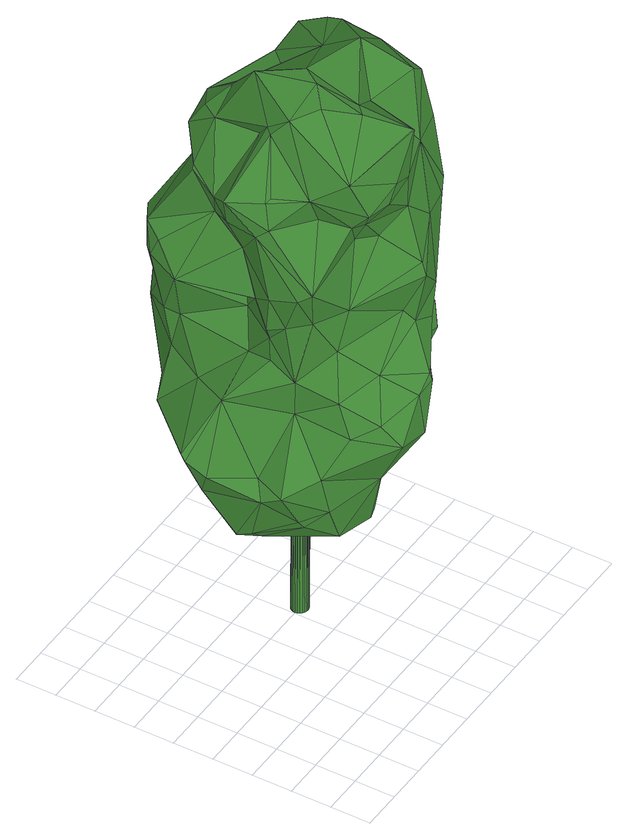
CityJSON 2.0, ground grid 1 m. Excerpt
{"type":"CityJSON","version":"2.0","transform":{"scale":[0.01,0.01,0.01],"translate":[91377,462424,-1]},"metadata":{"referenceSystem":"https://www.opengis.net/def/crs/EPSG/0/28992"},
"CityObjects":{
"tree1":{"type":"SolitaryVegetationObject","attributes":{"gtid":160,"crown_width_m":6.79,"crown_median_z":9.77,"trunk_H_m":9.99,"trunk_DBH_m":0.412,"trunk_radius_m":0.206,"trunk_base_height_m":-0.22,"original_gtid":"164"},"geometry":[{"type":"Solid","lod":"3","boundaries":[[[[0,1,2]],[[0,2,3]],[[4,5,6]],[[7,8,9]],[[10,11,12]],[[13,14,7]],[[15,16,1]],[[17,18,19]],[[20,21,22]],[[23,24,25]],[[26,27,28]],[[29,30,31]],[[29,31,32]],[[33,34,5]],[[35,36,37]],[[0,3,38]],[[39,17,19]],[[4,40,41]],[[42,43,44]],[[42,44,45]],[[25,24,34]],[[46,12,47]],[[48,42,45]],[[49,48,45]],[[50,51,52]],[[53,54,55]],[[16,15,56]],[[57,11,58]],[[59,60,61]],[[59,61,62]],[[0,38,1]],[[63,64,15]],[[65,13,9]],[[2,66,67]],[[68,21,20]],[[69,70,71]],[[72,73,74]],[[75,76,24]],[[77,78,71]],[[79,65,80]],[[17,81,82]],[[19,83,39]],[[84,55,85]],[[63,86,52]],[[87,88,89]],[[90,91,92]],[[93,94,95]],[[41,40,10]],[[12,41,10]],[[96,97,98]],[[25,34,33]],[[57,58,99]],[[6,40,4]],[[18,100,19]],[[14,69,101]],[[102,103,104]],[[105,106,107]],[[108,48,36]],[[1,109,110]],[[111,112,113]],[[7,14,101]],[[24,114,34]],[[75,24,23]],[[82,107,106]],[[115,94,116]],[[117,68,88]],[[118,76,119]],[[118,119,120]],[[110,121,1]],[[38,3,122]],[[123,31,124]],[[32,31,123]],[[5,4,33]],[[110,109,120]],[[15,1,121]],[[92,125,126]],[[92,126,127]],[[128,129,25]],[[130,25,129]],[[131,132,77]],[[133,55,134]],[[135,19,100]],[[17,82,18]],[[136,137,138]],[[1,16,2]],[[89,88,139]],[[77,139,88]],[[38,6,5]],[[20,78,132]],[[140,141,142]],[[68,20,132]],[[5,34,114]],[[79,143,65]],[[144,145,125]],[[126,125,145]],[[87,146,88]],[[147,74,148]],[[130,144,149]],[[130,150,144]],[[49,151,59]],[[152,59,151]],[[143,61,60]],[[153,154,155]],[[6,38,122]],[[156,65,143]],[[60,156,143]],[[112,157,113]],[[143,79,61]],[[45,151,49]],[[120,109,118]],[[158,159,157]],[[62,61,79]],[[62,79,80]],[[160,106,52]],[[161,162,163]],[[82,106,18]],[[29,164,165]],[[65,9,80]],[[131,68,132]],[[13,7,9]],[[27,56,28]],[[45,154,151]],[[166,167,168]],[[168,167,169]],[[38,76,118]],[[170,107,82]],[[170,82,81]],[[55,171,53]],[[55,84,171]],[[142,141,90]],[[172,105,107]],[[173,174,161]],[[135,174,173]],[[140,173,141]],[[173,163,141]],[[59,152,153]],[[175,43,42]],[[108,166,116]],[[127,176,155]],[[159,155,176]],[[134,177,133]],[[133,177,12]],[[41,12,177]],[[87,178,148]],[[147,148,178]],[[56,179,16]],[[180,142,90]],[[90,141,91]],[[132,78,77]],[[30,178,181]],[[182,164,111]],[[165,164,182]],[[23,149,183]],[[149,144,184]],[[176,127,126]],[[159,176,113]],[[124,31,181]],[[2,16,66]],[[185,39,83]],[[145,182,111]],[[165,186,29]],[[187,173,140]],[[30,29,186]],[[62,188,59]],[[141,162,189]],[[14,190,32]],[[168,115,116]],[[36,166,108]],[[101,8,7]],[[191,91,189]],[[150,145,144]],[[65,156,192]],[[172,107,28]],[[163,173,161]],[[179,193,96]],[[181,31,30]],[[100,106,135]],[[18,106,100]],[[105,52,106]],[[162,141,163]],[[185,194,195]],[[87,89,178]],[[181,178,89]],[[26,107,170]],[[10,58,11]],[[151,153,152]],[[122,3,40]],[[148,146,87]],[[142,180,140]],[[195,42,48]],[[186,147,178]],[[186,178,30]],[[160,196,174]],[[155,159,153]],[[21,68,98]],[[99,98,197]],[[138,123,136]],[[187,194,19]],[[198,194,187]],[[46,133,12]],[[55,133,85]],[[111,164,112]],[[26,199,200]],[[171,84,201]],[[191,189,162]],[[187,140,198]],[[69,14,70]],[[184,91,191]],[[184,191,202]],[[75,183,203]],[[23,183,75]],[[203,183,202]],[[8,204,169]],[[94,169,204]],[[94,204,8]],[[180,90,205]],[[180,175,140]],[[9,206,80]],[[200,27,26]],[[200,207,27]],[[180,205,43]],[[208,209,39]],[[166,35,167]],[[35,166,36]],[[9,169,206]],[[5,114,76]],[[5,76,38]],[[23,25,149]],[[117,88,146]],[[113,157,159]],[[149,184,202]],[[138,137,77]],[[62,167,35]],[[78,210,211]],[[185,108,208]],[[185,208,39]],[[210,212,213]],[[19,214,187]],[[210,78,215]],[[62,206,167]],[[197,146,47]],[[62,80,206]],[[198,175,42]],[[1,118,109]],[[38,118,1]],[[130,149,25]],[[24,76,114]],[[174,216,161]],[[71,70,138]],[[104,186,165]],[[196,160,51]],[[122,40,6]],[[9,8,169]],[[69,217,101]],[[86,120,50]],[[86,50,52]],[[172,28,56]],[[217,8,101]],[[167,206,169]],[[197,117,146]],[[158,190,156]],[[157,190,158]],[[166,168,116]],[[218,37,49]],[[168,169,115]],[[63,121,86]],[[138,70,123]],[[202,183,149]],[[49,37,48]],[[36,48,37]],[[62,37,218]],[[35,37,62]],[[147,85,74]],[[17,209,81]],[[126,111,176]],[[39,209,17]],[[131,88,68]],[[180,43,175]],[[140,175,198]],[[125,91,144]],[[59,153,60]],[[71,211,69]],[[78,211,71]],[[170,212,210]],[[121,110,86]],[[81,212,170]],[[169,94,115]],[[208,108,93]],[[95,213,93]],[[97,207,21]],[[123,219,32]],[[177,220,41]],[[144,91,184]],[[66,221,222]],[[117,197,98]],[[117,98,68]],[[46,73,133]],[[26,170,199]],[[203,119,75]],[[220,223,54]],[[136,77,137]],[[69,211,217]],[[196,51,203]],[[171,201,128]],[[40,3,67]],[[41,220,4]],[[4,220,224]],[[225,148,46]],[[225,146,148]],[[96,98,58]],[[99,58,98]],[[27,179,56]],[[27,207,179]],[[226,147,186]],[[77,136,139]],[[89,139,136]],[[60,158,156]],[[32,190,112]],[[157,112,190]],[[226,85,147]],[[182,145,150]],[[74,85,72]],[[120,119,50]],[[200,210,215]],[[200,215,22]],[[20,22,215]],[[67,66,222]],[[159,158,153]],[[60,153,158]],[[179,96,66]],[[179,66,16]],[[205,155,44]],[[3,2,67]],[[222,58,67]],[[70,14,219]],[[70,219,123]],[[128,25,224]],[[33,224,25]],[[33,4,224]],[[223,55,54]],[[223,134,55]],[[53,128,224]],[[220,177,223]],[[223,177,134]],[[151,154,153]],[[108,94,93]],[[116,94,108]],[[76,75,119]],[[20,215,78]],[[135,214,19]],[[173,214,135]],[[156,190,192]],[[92,127,90]],[[205,127,155]],[[182,150,165]],[[92,91,125]],[[129,227,130]],[[129,228,227]],[[130,227,150]],[[129,201,102]],[[128,201,129]],[[229,222,221]],[[124,136,123]],[[189,91,141]],[[145,111,126]],[[148,73,46]],[[21,207,22]],[[200,22,207]],[[203,202,191]],[[29,32,164]],[[74,73,148]],[[186,103,226]],[[104,103,186]],[[195,194,42]],[[176,111,113]],[[83,19,194]],[[83,194,185]],[[26,28,107]],[[32,219,14]],[[160,174,106]],[[135,106,174]],[[210,200,199]],[[210,199,170]],[[171,128,53]],[[42,194,198]],[[217,211,95]],[[210,95,211]],[[95,210,213]],[[181,136,124]],[[73,85,133]],[[89,136,181]],[[154,45,44]],[[154,44,155]],[[77,88,131]],[[71,138,77]],[[205,44,43]],[[224,220,54]],[[224,54,53]],[[65,192,13]],[[14,192,190]],[[14,13,192]],[[187,214,173]],[[110,120,86]],[[50,203,51]],[[225,47,146]],[[46,47,225]],[[212,81,209]],[[208,212,209]],[[93,212,208]],[[93,213,212]],[[12,11,47]],[[57,47,11]],[[112,164,32]],[[197,47,99]],[[57,99,47]],[[8,217,94]],[[95,94,217]],[[85,103,84]],[[226,103,85]],[[104,228,102]],[[165,228,104]],[[108,195,48]],[[185,195,108]],[[129,102,228]],[[96,58,229]],[[165,227,228]],[[165,150,227]],[[40,230,10]],[[67,230,40]],[[201,84,102]],[[58,230,67]],[[10,230,58]],[[84,103,102]],[[222,229,58]],[[59,188,49]],[[218,49,188]],[[62,218,188]],[[73,72,85]],[[15,121,63]],[[203,50,119]],[[52,51,160]],[[172,56,64]],[[172,64,105]],[[15,64,56]],[[52,64,63]],[[21,98,97]],[[52,105,64]],[[97,96,193]],[[66,96,221]],[[229,221,96]],[[207,193,179]],[[97,193,207]],[[196,203,216]],[[191,216,203]],[[196,216,174]],[[162,216,191]],[[161,216,162]],[[90,231,205]],[[205,231,127]],[[90,127,231]],[[232,233,234]],[[232,234,235]],[[235,234,236]],[[235,236,237]],[[234,233,238]],[[234,238,236]],[[236,238,239]],[[236,239,237]],[[238,233,240]],[[238,240,239]],[[239,240,241]],[[239,241,237]],[[240,233,242]],[[240,242,241]],[[241,242,243]],[[241,243,237]],[[242,233,244]],[[242,244,243]],[[243,244,245]],[[243,245,237]],[[244,233,246]],[[244,246,245]],[[245,246,247]],[[245,247,237]],[[246,233,248]],[[246,248,247]],[[247,248,249]],[[247,249,237]],[[248,233,250]],[[248,250,249]],[[249,250,251]],[[249,251,237]],[[250,233,252]],[[250,252,251]],[[251,252,253]],[[251,253,237]],[[252,233,254]],[[252,254,253]],[[253,254,255]],[[253,255,237]],[[254,233,256]],[[254,256,255]],[[255,256,257]],[[255,257,237]],[[256,233,258]],[[256,258,257]],[[257,258,259]],[[257,259,237]],[[258,233,260]],[[258,260,259]],[[259,260,261]],[[259,261,237]],[[260,233,262]],[[260,262,261]],[[261,262,263]],[[261,263,237]],[[262,233,264]],[[262,264,263]],[[263,264,265]],[[263,265,237]],[[264,233,266]],[[264,266,265]],[[265,266,267]],[[265,267,237]],[[266,233,268]],[[266,268,267]],[[267,268,269]],[[267,269,237]],[[268,233,270]],[[268,270,269]],[[269,270,271]],[[269,271,237]],[[270,233,272]],[[270,272,271]],[[271,272,273]],[[271,273,237]],[[272,233,274]],[[272,274,273]],[[273,274,275]],[[273,275,237]],[[274,233,276]],[[274,276,275]],[[275,276,277]],[[275,277,237]],[[276,233,278]],[[276,278,277]],[[277,278,279]],[[277,279,237]],[[278,233,280]],[[278,280,279]],[[279,280,281]],[[279,281,237]],[[280,233,232]],[[280,232,281]],[[281,232,235]],[[281,235,237]]]]}]}
},
"vertices":[
[684,528,1455],[694,582,1377],[660,601,1393],[655,547,1532],[578,342,1636],[682,354,1548],[690,458,1552],[30,451,770],[152,543,716],[82,440,656],[398,526,1566],[373,540,1566],[332,460,1669],[57,415,720],[127,418,890],[720,563,1214],[636,617,1374],[576,628,753],[656,608,778],[663,560,694],[233,673,1143],[256,685,1241],[281,701,1149],[693,201,1215],[707,235,1363],[593,198,1394],[475,642,1096],[449,634,1172],[504,632,1114],[220,243,1122],[165,248,1223],[189,293,1108],[206,280,945],[638,242,1548],[678,248,1514],[324,410,469],[361,447,543],[336,382,432],[707,495,1475],[583,583,698],[552,423,1595],[406,374,1661],[508,320,586],[573,254,648],[451,198,728],[426,216,527],[262,384,1596],[298,540,1524],[463,363,568],[376,335,413],[769,495,1190],[769,444,1078],[786,523,1018],[429,113,1586],[428,115,1588],[269,179,1513],[538,611,1241],[327,582,1522],[398,620,1496],[252,194,507],[207,192,612],[174,236,573],[163,337,509],[729,549,1183],[701,551,1171],[97,300,672],[632,617,1381],[584,563,1494],[196,650,1256],[180,510,875],[215,404,974],[221,582,995],[190,332,1466],[242,364,1596],[176,336,1460],[725,276,1234],[740,312,1396],[171,565,1139],[209,615,1008],[130,342,539],[120,375,529],[535,665,825],[596,658,846],[596,554,677],[301,150,1411],[233,258,1458],[782,538,1213],[149,419,1389],[241,505,1313],[205,412,1275],[528,216,829],[576,206,963],[507,134,934],[326,639,754],[245,586,637],[260,652,762],[459,680,1342],[425,646,1315],[319,610,1372],[312,616,1467],[683,583,767],[30,461,787],[351,188,1338],[294,189,1368],[362,224,1271],[662,669,1042],[724,566,932],[632,671,1032],[409,534,650],[801,534,1239],[793,545,1236],[333,143,935],[245,192,895],[279,105,844],[732,283,1459],[257,566,545],[272,586,548],[212,543,1435],[723,450,1336],[725,347,1259],[802,524,1226],[754,559,1232],[689,494,1542],[196,338,1057],[171,330,1100],[529,129,967],[413,63,919],[417,60,898],[451,141,1422],[466,152,1323],[549,147,1239],[180,611,1226],[180,631,1176],[258,325,1641],[323,286,1645],[735,514,815],[184,366,1167],[305,473,1164],[284,448,1033],[257,434,1233],[727,257,747],[711,234,826],[695,218,768],[159,242,596],[565,141,1035],[450,123,1016],[169,464,1426],[166,323,1394],[118,407,1474],[658,184,1200],[448,94,1159],[373,180,505],[338,167,510],[308,123,666],[360,189,685],[389,61,766],[104,252,695],[235,156,816],[181,198,719],[295,59,793],[779,502,977],[675,420,909],[673,327,925],[696,322,826],[280,217,1010],[307,204,1114],[295,515,534],[299,425,499],[261,544,540],[169,461,571],[466,664,934],[376,124,1467],[627,535,1124],[715,352,785],[745,482,926],[630,265,629],[371,64,885],[378,329,1660],[157,350,1371],[474,673,1321],[631,228,706],[157,315,1205],[434,145,1047],[689,277,1184],[556,301,1123],[562,532,663],[178,218,1244],[623,365,711],[280,308,540],[668,272,928],[215,287,846],[634,363,967],[132,328,703],[443,663,1321],[562,409,670],[543,406,667],[767,442,1076],[224,549,1442],[632,268,629],[383,645,967],[314,698,1125],[361,135,1412],[664,298,1150],[754,379,1121],[212,524,665],[468,205,752],[137,391,527],[422,625,1194],[499,572,754],[536,625,773],[313,713,925],[218,602,901],[414,622,838],[334,651,788],[695,491,797],[270,651,1060],[685,449,1047],[161,603,781],[335,366,413],[200,338,989],[418,247,1605],[485,594,1319],[584,553,1465],[392,222,1607],[511,275,1535],[309,432,1520],[270,260,1379],[450,105,1193],[407,190,1263],[404,562,1398],[494,474,1512],[436,231,835],[446,402,78],[425,402,78],[445,407,78],[443,396,1078],[442,401,1078],[423,395,1077],[443,412,78],[440,406,1078],[440,417,78],[437,410,1078],[435,420,78],[433,413,1078],[430,422,78],[428,415,1078],[425,423,78],[422,416,1078],[420,422,78],[417,415,1078],[415,420,78],[412,413,1078],[410,416,78],[408,410,1078],[407,412,78],[405,405,1077],[405,407,78],[403,401,1077],[404,402,78],[402,395,1077],[405,397,78],[403,390,1077],[407,392,78],[405,385,1077],[411,387,78],[408,381,1077],[415,384,78],[412,378,1077],[420,382,78],[417,375,1077],[425,381,78],[423,375,1077],[430,382,78],[428,376,1077],[435,384,78],[433,378,1077],[440,388,78],[437,381,1077],[443,392,78],[440,385,1077],[445,397,78],[442,390,1077]
]}
